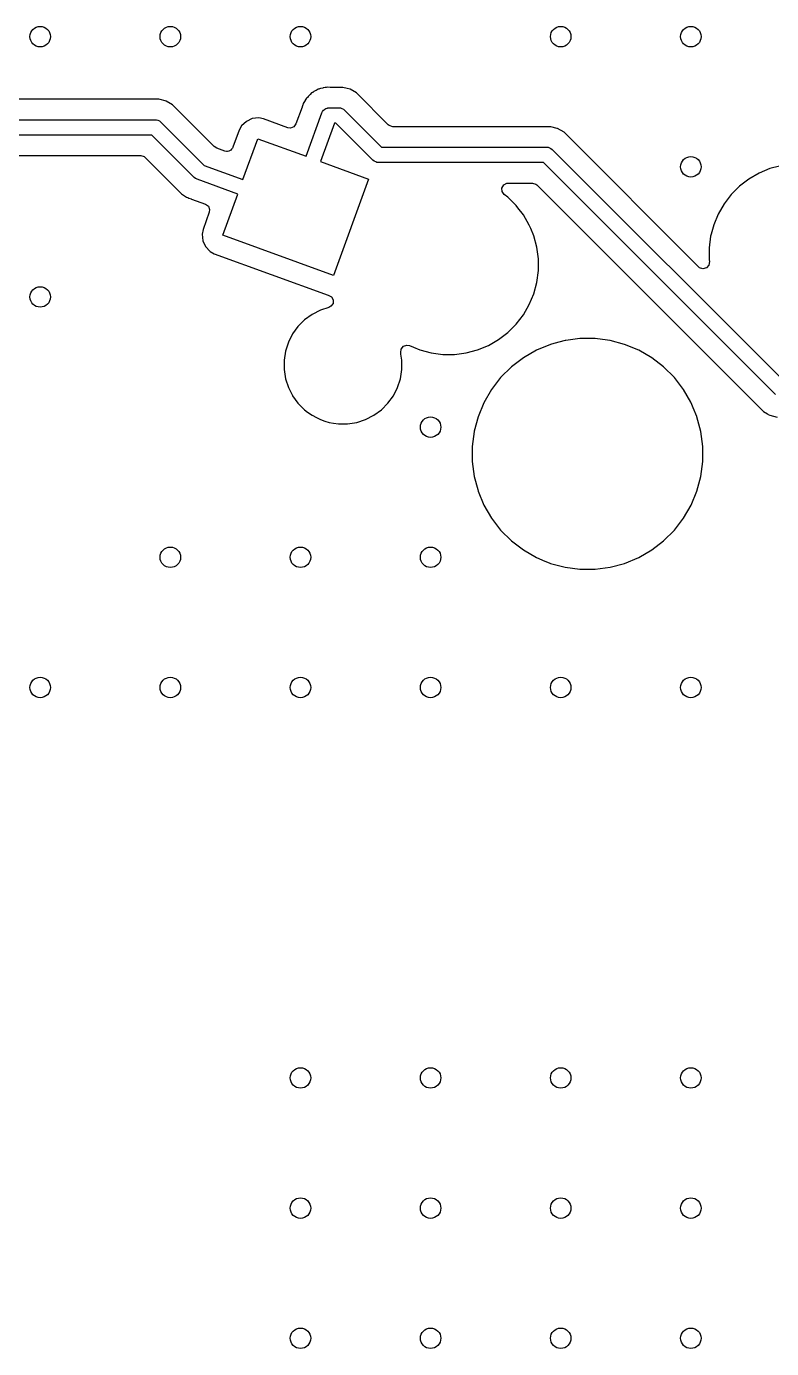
# Model space of a CAD drawing. Extents: x 2.6 to 14.2, y -9.4 to -3.8.
# Drawn here: x 6.073 to 6.645, y -8.638 to -7.623 of the extents above; entities that cross this region are included whole.
import ezdxf

# ---------------------------------------------------------------- set-up
doc = ezdxf.new("R2010")
doc.units = 0
doc.header["$MEASUREMENT"] = 0
doc.layers.add('BLACK', color=7, linetype='CONTINUOUS')

msp = doc.modelspace()

# ---------------------------------------------------------------- linework, layer by layer
at = {"layer": 'BLACK', "linetype": 'CONTINUOUS'}
for p, q in [((6.1743, -7.6785), (5.8987, -7.6785)), ((6.1753, -7.6788), (6.1743, -7.6785)), ((6.1743, -7.6785), (6.1743, -7.6785)), ((6.1792, -7.6798), (6.1753, -7.6788)), ((6.2878, -7.6778), (6.2869, -7.6793)), ((6.2882, -7.6775), (6.2878, -7.6778)), ((6.2885, -7.6772), (6.2882, -7.6775)), ((6.2882, -7.6775), (6.2882, -7.6775)), ((6.289, -7.6764), (6.2885, -7.6772)), ((6.2905, -7.6751), (6.289, -7.6764)), ((6.2906, -7.675), (6.2905, -7.6751)), ((6.2918, -7.6738), (6.2906, -7.675)), ((6.2906, -7.675), (6.2906, -7.675)), ((6.2923, -7.6735), (6.2918, -7.6738)), ((6.2918, -7.6738), (6.2918, -7.6738)), ((6.2927, -7.6733), (6.2923, -7.6735)), ((6.2923, -7.6735), (6.2923, -7.6735)), ((6.2934, -7.6727), (6.2927, -7.6733)), ((6.2951, -7.6719), (6.2934, -7.6727)), ((6.2953, -7.6718), (6.2951, -7.6719)), ((6.2968, -7.6709), (6.2953, -7.6718)), ((6.2953, -7.6718), (6.2953, -7.6718)), ((6.2973, -7.6708), (6.2968, -7.6709)), ((6.2968, -7.6709), (6.2968, -7.6709)), ((6.2968, -7.6709), (6.2968, -7.6709)), ((6.2977, -7.6707), (6.2973, -7.6708)), ((6.2986, -7.6703), (6.2977, -7.6707)), ((6.3004, -7.67), (6.2986, -7.6703)), ((6.3006, -7.6699), (6.3004, -7.67)), ((6.3023, -7.6695), (6.3006, -7.6699)), ((6.3032, -7.6695), (6.3023, -7.6695)), ((6.3023, -7.6695), (6.3023, -7.6695)), ((6.3042, -7.6693), (6.3032, -7.6695)), ((6.3061, -7.6695), (6.3042, -7.6693)), ((6.3157, -7.6695), (6.3061, -7.6695)), ((6.3191, -7.6704), (6.3157, -7.6695)), ((6.3157, -7.6695), (6.3157, -7.6695)), ((6.3213, -7.6709), (6.3191, -7.6704)), ((6.3262, -7.6738), (6.3213, -7.6709)), ((6.3213, -7.6709), (6.3213, -7.6709)), ((6.3506, -7.6982), (6.3262, -7.6738)), ((6.3262, -7.6738), (6.3262, -7.6738)), ((6.1799, -7.68), (6.1792, -7.6798)), ((6.1792, -7.6798), (6.1792, -7.6798)), ((6.1848, -7.6829), (6.1799, -7.68)), ((6.1799, -7.68), (6.1799, -7.68)), ((6.217, -7.715), (6.1848, -7.6829)), ((6.1848, -7.6829), (6.1848, -7.6829)), ((6.2844, -7.6848), (6.2797, -7.6976)), ((6.2845, -7.6844), (6.2844, -7.6848)), ((6.2849, -7.6828), (6.2845, -7.6844)), ((6.2852, -7.6823), (6.2849, -7.6828)), ((6.2854, -7.6819), (6.2852, -7.6823)), ((6.2857, -7.681), (6.2854, -7.6819)), ((6.2868, -7.6795), (6.2857, -7.681)), ((6.2869, -7.6793), (6.2868, -7.6795)), ((6.2869, -7.6793), (6.2869, -7.6793)), ((6.2875, -7.7224), (6.2996, -7.6891)), ((6.2996, -7.6891), (6.3001, -7.6881)), ((6.3001, -7.6881), (6.3002, -7.688)), ((6.3002, -7.6879), (6.301, -7.6871)), ((6.3002, -7.688), (6.3002, -7.6879)), ((6.301, -7.6871), (6.3016, -7.6864)), ((6.3016, -7.6864), (6.3018, -7.6863)), ((6.3018, -7.6863), (6.3019, -7.6862)), ((6.3019, -7.6862), (6.3028, -7.6858)), ((6.3028, -7.6858), (6.3037, -7.6854)), ((6.3037, -7.6854), (6.3039, -7.6854)), ((6.3039, -7.6854), (6.304, -7.6853)), ((6.304, -7.6853), (6.3051, -7.6852)), ((6.3051, -7.6852), (6.3129, -7.6852)), ((6.3129, -7.6852), (6.314, -7.6853)), ((6.314, -7.6853), (6.3149, -7.6857)), ((6.3149, -7.6857), (6.3162, -7.6862)), ((6.3162, -7.6862), (6.3171, -7.687)), ((6.3171, -7.687), (6.3455, -7.7154)), ((5.8902, -7.6943), (6.1715, -7.6943)), ((6.1715, -7.6943), (6.1726, -7.6944)), ((6.1726, -7.6944), (6.1735, -7.6948)), ((6.1735, -7.6948), (6.1748, -7.6953)), ((6.1748, -7.6953), (6.1757, -7.696)), ((6.1757, -7.696), (6.2091, -7.7294)), ((6.2379, -7.6991), (6.2361, -7.7023)), ((6.2416, -7.6957), (6.2379, -7.6991)), ((6.2461, -7.6935), (6.2416, -7.6957)), ((6.2511, -7.6929), (6.2461, -7.6935)), ((6.2461, -7.6935), (6.2461, -7.6935)), ((6.2461, -7.6935), (6.2461, -7.6935)), ((6.2547, -7.6937), (6.2511, -7.6929)), ((6.2547, -7.6937), (6.2547, -7.6937)), ((6.2735, -7.7005), (6.2547, -7.6937)), ((6.2797, -7.6976), (6.2781, -7.6998)), ((6.3093, -7.697), (6.2986, -7.7264)), ((6.3104, -7.697), (6.3093, -7.697)), ((6.3389, -7.7255), (6.3104, -7.697)), ((6.3514, -7.6989), (6.3506, -7.6982)), ((6.3541, -7.6997), (6.3514, -7.6989)), ((6.169, -7.7061), (5.8877, -7.7061)), ((6.2016, -7.7387), (6.169, -7.7061)), ((6.2361, -7.7023), (6.2313, -7.7155)), ((6.2361, -7.7023), (6.2361, -7.7023)), ((6.239, -7.7403), (6.2505, -7.7089)), ((6.2505, -7.7089), (6.2875, -7.7224)), ((6.2755, -7.7008), (6.2735, -7.7005)), ((6.2781, -7.6998), (6.2755, -7.7008)), ((6.4753, -7.6997), (6.3541, -7.6997)), ((6.4757, -7.6998), (6.4753, -7.6997)), ((6.4753, -7.6997), (6.4753, -7.6997)), ((6.4804, -7.701), (6.4757, -7.6998)), ((6.4808, -7.7011), (6.4804, -7.701)), ((6.4804, -7.701), (6.4804, -7.701)), ((6.4858, -7.704), (6.4808, -7.7011)), ((6.5892, -7.8074), (6.4858, -7.704)), ((6.4858, -7.704), (6.4858, -7.704)), ((6.2188, -7.7162), (6.217, -7.715)), ((6.225, -7.7185), (6.2188, -7.7162)), ((6.2264, -7.7187), (6.225, -7.7185)), ((6.2267, -7.7187), (6.2264, -7.7187)), ((6.2271, -7.7187), (6.2267, -7.7187)), ((6.2281, -7.7184), (6.2271, -7.7187)), ((6.2291, -7.7181), (6.2281, -7.7184)), ((6.2293, -7.7179), (6.2291, -7.7181)), ((6.2297, -7.7178), (6.2293, -7.7179)), ((6.2303, -7.7169), (6.2297, -7.7178)), ((6.231, -7.7162), (6.2303, -7.7169)), ((6.2311, -7.7158), (6.231, -7.7162)), ((6.2313, -7.7155), (6.2311, -7.7158)), ((6.3455, -7.7154), (6.4725, -7.7154)), ((6.4725, -7.7154), (6.4736, -7.7155)), ((6.4736, -7.7155), (6.4745, -7.7159)), ((6.4745, -7.7159), (6.4757, -7.7164)), ((6.4757, -7.7164), (6.4766, -7.7172)), ((6.4766, -7.7172), (6.6548, -7.8953)), ((5.8931, -7.7219), (6.1605, -7.7219)), ((6.1605, -7.7219), (6.1631, -7.7227)), ((6.1631, -7.7227), (6.1639, -7.7233)), ((6.1639, -7.7233), (6.1898, -7.7492)), ((6.2091, -7.7294), (6.239, -7.7403)), ((6.2986, -7.7264), (6.3356, -7.7399)), ((6.3398, -7.7262), (6.3389, -7.7255)), ((6.341, -7.7268), (6.3398, -7.7262)), ((6.3419, -7.7271), (6.341, -7.7268)), ((6.3431, -7.7272), (6.3419, -7.7271)), ((6.47, -7.7272), (6.3431, -7.7272)), ((6.6482, -7.9054), (6.47, -7.7272)), ((6.2025, -7.7394), (6.2016, -7.7387)), ((6.2027, -7.7395), (6.2025, -7.7394)), ((6.2027, -7.7396), (6.2027, -7.7395)), ((6.2038, -7.7401), (6.2027, -7.7396)), ((6.3356, -7.7399), (6.3087, -7.8139)), ((6.6278, -7.7399), (6.6206, -7.7454)), ((6.6356, -7.7354), (6.6278, -7.7399)), ((6.644, -7.7319), (6.6356, -7.7354)), ((6.6356, -7.7354), (6.6356, -7.7354)), ((6.6512, -7.73), (6.644, -7.7319)), ((6.1898, -7.7492), (6.191, -7.7506)), ((6.235, -7.7514), (6.2038, -7.7401)), ((6.438, -7.7468), (6.4394, -7.7444)), ((6.4382, -7.7495), (6.438, -7.7468)), ((6.4398, -7.7518), (6.4382, -7.7495)), ((6.4394, -7.7444), (6.4418, -7.7431)), ((6.4418, -7.7431), (6.4428, -7.743)), ((6.4428, -7.743), (6.4615, -7.743)), ((6.4615, -7.743), (6.4641, -7.7438)), ((6.4641, -7.7438), (6.4649, -7.7444)), ((6.4649, -7.7444), (6.6391, -7.9186)), ((6.6206, -7.7454), (6.6143, -7.7518)), ((6.191, -7.7506), (6.1918, -7.7512)), ((6.1918, -7.7512), (6.1925, -7.7519)), ((6.1925, -7.7519), (6.1925, -7.7519)), ((6.1925, -7.7519), (6.1925, -7.7519)), ((6.1925, -7.7519), (6.1925, -7.7519)), ((6.1925, -7.7519), (6.1942, -7.7528)), ((6.1942, -7.7528), (6.1957, -7.7539)), ((6.1957, -7.7539), (6.1966, -7.7542)), ((6.1966, -7.7542), (6.1974, -7.7547)), ((6.1974, -7.7547), (6.1991, -7.7552)), ((6.1991, -7.7552), (6.1995, -7.7553)), ((6.1995, -7.7553), (6.2102, -7.7592)), ((6.2102, -7.7592), (6.2124, -7.7608)), ((6.2236, -7.7829), (6.235, -7.7514)), ((6.4426, -7.7539), (6.4398, -7.7518)), ((6.449, -7.7603), (6.4426, -7.7539)), ((6.4426, -7.7539), (6.4426, -7.7539)), ((6.4503, -7.762), (6.449, -7.7603)), ((6.449, -7.7603), (6.449, -7.7603)), ((6.449, -7.7603), (6.449, -7.7603)), ((6.6088, -7.759), (6.6042, -7.7668)), ((6.6143, -7.7518), (6.6088, -7.759)), ((6.2131, -7.7654), (6.2083, -7.7787)), ((6.2124, -7.7608), (6.2134, -7.7634)), ((6.2134, -7.7634), (6.2131, -7.7654)), ((6.4545, -7.7674), (6.4503, -7.762)), ((6.459, -7.7753), (6.4545, -7.7674)), ((6.4545, -7.7674), (6.4545, -7.7674)), ((6.4545, -7.7674), (6.4545, -7.7674)), ((6.6042, -7.7668), (6.6008, -7.7751)), ((6.6042, -7.7668), (6.6042, -7.7668)), ((6.2083, -7.7787), (6.2076, -7.7823)), ((6.2083, -7.7787), (6.2083, -7.7787)), ((6.4601, -7.7779), (6.459, -7.7753)), ((6.459, -7.7753), (6.459, -7.7753)), ((6.459, -7.7753), (6.459, -7.7753)), ((6.4625, -7.7836), (6.4601, -7.7779)), ((6.6003, -7.7768), (6.5989, -7.7823)), ((6.6008, -7.7751), (6.6003, -7.7768)), ((6.2076, -7.7823), (6.2076, -7.7823)), ((6.2076, -7.7823), (6.2076, -7.7823)), ((6.2076, -7.7823), (6.2082, -7.7873)), ((6.2082, -7.7873), (6.2082, -7.7873)), ((6.2082, -7.7873), (6.2082, -7.7873)), ((6.2082, -7.7873), (6.2103, -7.7918)), ((6.3087, -7.8139), (6.2236, -7.7829)), ((6.4648, -7.7923), (6.4625, -7.7836)), ((6.5984, -7.7839), (6.5973, -7.7928)), ((6.5989, -7.7823), (6.5984, -7.7839)), ((6.5984, -7.7839), (6.5984, -7.7839)), ((6.2103, -7.7918), (6.2103, -7.7918)), ((6.2103, -7.7918), (6.2137, -7.7955)), ((6.2137, -7.7955), (6.217, -7.7973)), ((6.217, -7.7973), (6.3044, -7.8291)), ((6.466, -7.8013), (6.4648, -7.7923)), ((6.5973, -7.7928), (6.5973, -7.8019)), ((6.4648, -7.8193), (6.466, -7.8103)), ((6.466, -7.8103), (6.466, -7.8013)), ((6.5899, -7.808), (6.5892, -7.8074)), ((6.5925, -7.8088), (6.5899, -7.808)), ((6.5952, -7.8081), (6.5925, -7.8088)), ((6.597, -7.806), (6.5952, -7.8081)), ((6.5974, -7.8033), (6.597, -7.806)), ((6.5973, -7.8019), (6.5973, -7.8019)), ((6.5973, -7.8019), (6.5974, -7.8033)), ((6.4625, -7.828), (6.4648, -7.8193)), ((6.3044, -7.8291), (6.3045, -7.8291)), ((6.3045, -7.8291), (6.3046, -7.8291)), ((6.3046, -7.8291), (6.3046, -7.8291)), ((6.3046, -7.8291), (6.3046, -7.8292)), ((6.3046, -7.8292), (6.307, -7.8304)), ((6.307, -7.8304), (6.3083, -7.8328)), ((6.459, -7.8364), (6.4625, -7.828)), ((6.2985, -7.8407), (6.2921, -7.8439)), ((6.3051, -7.8385), (6.2985, -7.8407)), ((6.2985, -7.8407), (6.2985, -7.8407)), ((6.3066, -7.8377), (6.3051, -7.8385)), ((6.3082, -7.8355), (6.3066, -7.8377)), ((6.3083, -7.8328), (6.3082, -7.8355)), ((6.4545, -7.8442), (6.459, -7.8364)), ((6.2864, -7.8481), (6.2813, -7.8532)), ((6.2921, -7.8439), (6.2864, -7.8481)), ((6.2864, -7.8481), (6.2864, -7.8481)), ((6.4426, -7.8577), (6.449, -7.8513)), ((6.449, -7.8513), (6.4545, -7.8442)), ((6.449, -7.8513), (6.449, -7.8513)), ((6.449, -7.8513), (6.449, -7.8513)), ((6.2771, -7.8589), (6.2739, -7.8653)), ((6.2813, -7.8532), (6.2771, -7.8589)), ((6.2813, -7.8532), (6.2813, -7.8532)), ((6.4354, -7.8632), (6.4426, -7.8577)), ((6.4426, -7.8577), (6.4426, -7.8577)), ((6.4426, -7.8577), (6.4426, -7.8577)), ((6.2739, -7.8653), (6.2717, -7.8721)), ((6.2739, -7.8653), (6.2739, -7.8653)), ((6.3602, -7.8732), (6.3606, -7.8705)), ((6.3606, -7.8705), (6.3623, -7.8684)), ((6.3623, -7.8684), (6.365, -7.8675)), ((6.365, -7.8675), (6.3669, -7.8679)), ((6.3669, -7.8679), (6.37, -7.8692)), ((6.37, -7.8692), (6.3749, -7.8712)), ((6.3749, -7.8712), (6.3836, -7.8735)), ((6.4105, -7.8735), (6.4193, -7.8712)), ((6.4193, -7.8712), (6.4276, -7.8677)), ((6.4276, -7.8677), (6.4354, -7.8632)), ((6.4645, -7.8714), (6.4545, -7.8773)), ((6.4753, -7.867), (6.4645, -7.8714)), ((6.4645, -7.8714), (6.4645, -7.8714)), ((6.478, -7.8663), (6.4753, -7.867)), ((6.4753, -7.867), (6.4753, -7.867)), ((6.4865, -7.864), (6.478, -7.8663)), ((6.487, -7.8639), (6.4865, -7.864)), ((6.498, -7.8625), (6.487, -7.8639)), ((6.5096, -7.8625), (6.498, -7.8625)), ((6.498, -7.8625), (6.498, -7.8625)), ((6.5192, -7.8637), (6.5096, -7.8625)), ((6.5096, -7.8625), (6.5096, -7.8625)), ((6.5211, -7.864), (6.5192, -7.8637)), ((6.5323, -7.867), (6.5211, -7.864)), ((6.5431, -7.8714), (6.5323, -7.867)), ((6.5323, -7.867), (6.5323, -7.867)), ((6.5323, -7.867), (6.5323, -7.867)), ((6.5531, -7.8773), (6.5431, -7.8714)), ((6.5431, -7.8714), (6.5431, -7.8714)), ((6.2717, -7.8721), (6.2706, -7.8791)), ((6.2706, -7.8791), (6.2706, -7.8862)), ((6.3604, -7.8745), (6.3602, -7.8732)), ((6.3612, -7.8791), (6.3604, -7.8745)), ((6.3612, -7.8862), (6.3612, -7.8791)), ((6.3836, -7.8735), (6.3925, -7.8747)), ((6.3925, -7.8747), (6.3925, -7.8747)), ((6.3925, -7.8747), (6.4016, -7.8747)), ((6.4016, -7.8747), (6.4105, -7.8735)), ((6.4016, -7.8747), (6.4016, -7.8747)), ((6.4545, -7.8773), (6.4453, -7.8843)), ((6.5623, -7.8843), (6.5531, -7.8773)), ((6.2706, -7.8862), (6.2717, -7.8933)), ((6.36, -7.8933), (6.3606, -7.8897)), ((6.3606, -7.8897), (6.3612, -7.8862)), ((6.4453, -7.8843), (6.437, -7.8925)), ((6.4453, -7.8843), (6.4453, -7.8843)), ((6.5706, -7.8925), (6.5623, -7.8843)), ((6.5623, -7.8843), (6.5623, -7.8843)), ((6.2717, -7.8933), (6.2739, -7.9001)), ((6.2739, -7.9001), (6.2739, -7.9001)), ((6.2739, -7.9001), (6.2755, -7.9032)), ((6.3546, -7.9064), (6.3578, -7.9001)), ((6.3578, -7.9001), (6.36, -7.8933)), ((6.43, -7.9017), (6.4242, -7.9118)), ((6.437, -7.8925), (6.43, -7.9017)), ((6.437, -7.8925), (6.437, -7.8925)), ((6.5776, -7.9017), (6.5706, -7.8925)), ((6.5706, -7.8925), (6.5706, -7.8925)), ((6.5832, -7.9114), (6.5776, -7.9017)), ((6.2755, -7.9032), (6.277, -7.9062)), ((6.277, -7.9062), (6.2771, -7.9064)), ((6.2771, -7.9064), (6.2813, -7.9122)), ((6.2813, -7.9122), (6.2813, -7.9122)), ((6.2813, -7.9122), (6.2864, -7.9172)), ((6.3454, -7.9172), (6.3504, -7.9122)), ((6.3504, -7.9122), (6.3546, -7.9064)), ((6.4242, -7.9118), (6.4197, -7.9225)), ((6.4242, -7.9118), (6.4242, -7.9118)), ((6.5834, -7.9118), (6.5832, -7.9114)), ((6.5851, -7.9158), (6.5834, -7.9118)), ((6.2864, -7.9172), (6.2864, -7.9172)), ((6.2864, -7.9172), (6.2887, -7.9189)), ((6.2887, -7.9189), (6.2921, -7.9214)), ((6.2921, -7.9214), (6.2955, -7.9231)), ((6.3333, -7.9247), (6.3396, -7.9214)), ((6.3396, -7.9214), (6.3454, -7.9172)), ((6.4197, -7.9225), (6.4168, -7.9336)), ((6.4197, -7.9225), (6.4197, -7.9225)), ((6.5878, -7.9224), (6.5851, -7.9158)), ((6.5879, -7.9225), (6.5878, -7.9224)), ((6.5909, -7.9338), (6.5879, -7.9225)), ((6.6391, -7.9186), (6.6391, -7.9186)), ((6.6391, -7.9186), (6.6391, -7.9186)), ((6.6391, -7.9186), (6.6422, -7.9204)), ((6.6422, -7.9204), (6.6422, -7.9204)), ((6.6422, -7.9204), (6.6427, -7.9207)), ((6.6427, -7.9207), (6.644, -7.9214)), ((6.644, -7.9214), (6.6495, -7.9229)), ((6.2955, -7.9231), (6.2985, -7.9247)), ((6.2985, -7.9247), (6.2985, -7.9247)), ((6.2985, -7.9247), (6.3019, -7.9258)), ((6.3019, -7.9258), (6.3053, -7.9269)), ((6.3053, -7.9269), (6.3085, -7.9274)), ((6.3085, -7.9274), (6.3123, -7.928)), ((6.3123, -7.928), (6.3123, -7.928)), ((6.3123, -7.928), (6.3194, -7.928)), ((6.3194, -7.928), (6.3228, -7.9274)), ((6.3228, -7.9274), (6.3265, -7.9269)), ((6.3265, -7.9269), (6.3333, -7.9247)), ((6.4167, -7.9338), (6.4152, -7.9453)), ((6.4168, -7.9336), (6.4167, -7.9338)), ((6.4167, -7.9338), (6.4167, -7.9338)), ((6.5924, -7.9453), (6.5909, -7.9338)), ((6.4152, -7.9453), (6.4152, -7.9569)), ((6.5924, -7.9569), (6.5924, -7.9453)), ((6.4152, -7.9569), (6.4162, -7.9645)), ((6.5909, -7.9684), (6.5924, -7.9569)), ((6.4162, -7.9645), (6.4167, -7.9684)), ((6.4167, -7.9684), (6.4194, -7.9783)), ((6.5879, -7.9796), (6.5909, -7.9684)), ((6.4194, -7.9783), (6.4197, -7.9796)), ((6.4197, -7.9796), (6.4197, -7.9796)), ((6.4197, -7.9796), (6.4242, -7.9904)), ((6.5834, -7.9904), (6.5879, -7.9796)), ((6.4242, -7.9904), (6.4242, -7.9904)), ((6.4242, -7.9904), (6.43, -8.0004)), ((6.5776, -8.0004), (6.5834, -7.9904)), ((6.43, -8.0004), (6.437, -8.0096)), ((6.5706, -8.0096), (6.5776, -8.0004)), ((6.437, -8.0096), (6.437, -8.0096)), ((6.437, -8.0096), (6.4453, -8.0178)), ((6.5623, -8.0178), (6.5706, -8.0096)), ((6.4453, -8.0178), (6.4453, -8.0178)), ((6.4453, -8.0178), (6.4545, -8.0249)), ((6.5531, -8.0249), (6.5623, -8.0178)), ((6.4545, -8.0249), (6.4645, -8.0307)), ((6.4645, -8.0307), (6.4645, -8.0307)), ((6.4645, -8.0307), (6.4645, -8.0307)), ((6.4645, -8.0307), (6.4711, -8.0334)), ((6.4711, -8.0334), (6.4743, -8.0348)), ((6.5323, -8.0352), (6.5431, -8.0307)), ((6.5431, -8.0307), (6.5531, -8.0249)), ((6.4743, -8.0348), (6.4753, -8.0352)), ((6.4753, -8.0352), (6.4865, -8.0382)), ((6.4865, -8.0382), (6.498, -8.0397)), ((6.498, -8.0397), (6.498, -8.0397)), ((6.498, -8.0397), (6.5096, -8.0397)), ((6.5096, -8.0397), (6.5211, -8.0382)), ((6.5096, -8.0397), (6.5096, -8.0397)), ((6.5211, -8.0382), (6.5323, -8.0352))]:
    msp.add_line(p, q, dxfattribs=at)
at = {"layer": 'BLACK'}
for centre in [(6.0832, -7.6305), (6.1832, -7.6305), (6.2832, -7.6305), (6.4832, -7.6305), (6.5832, -7.6305), (6.5832, -7.7305), (6.0832, -7.8305), (6.3832, -7.9305), (6.1832, -8.0305), (6.2832, -8.0305), (6.3832, -8.0305), (6.0832, -8.1305), (6.1832, -8.1305), (6.2832, -8.1305), (6.3832, -8.1305), (6.4832, -8.1305), (6.5832, -8.1305), (6.2832, -8.4305), (6.3832, -8.4305), (6.4832, -8.4305), (6.5832, -8.4305), (6.2832, -8.5305), (6.3832, -8.5305), (6.4832, -8.5305), (6.5832, -8.5305), (6.2832, -8.6305), (6.3832, -8.6305), (6.4832, -8.6305), (6.5832, -8.6305)]:
    msp.add_circle(centre, 0.00787, dxfattribs=at)

doc.saveas('drawing.dxf')
